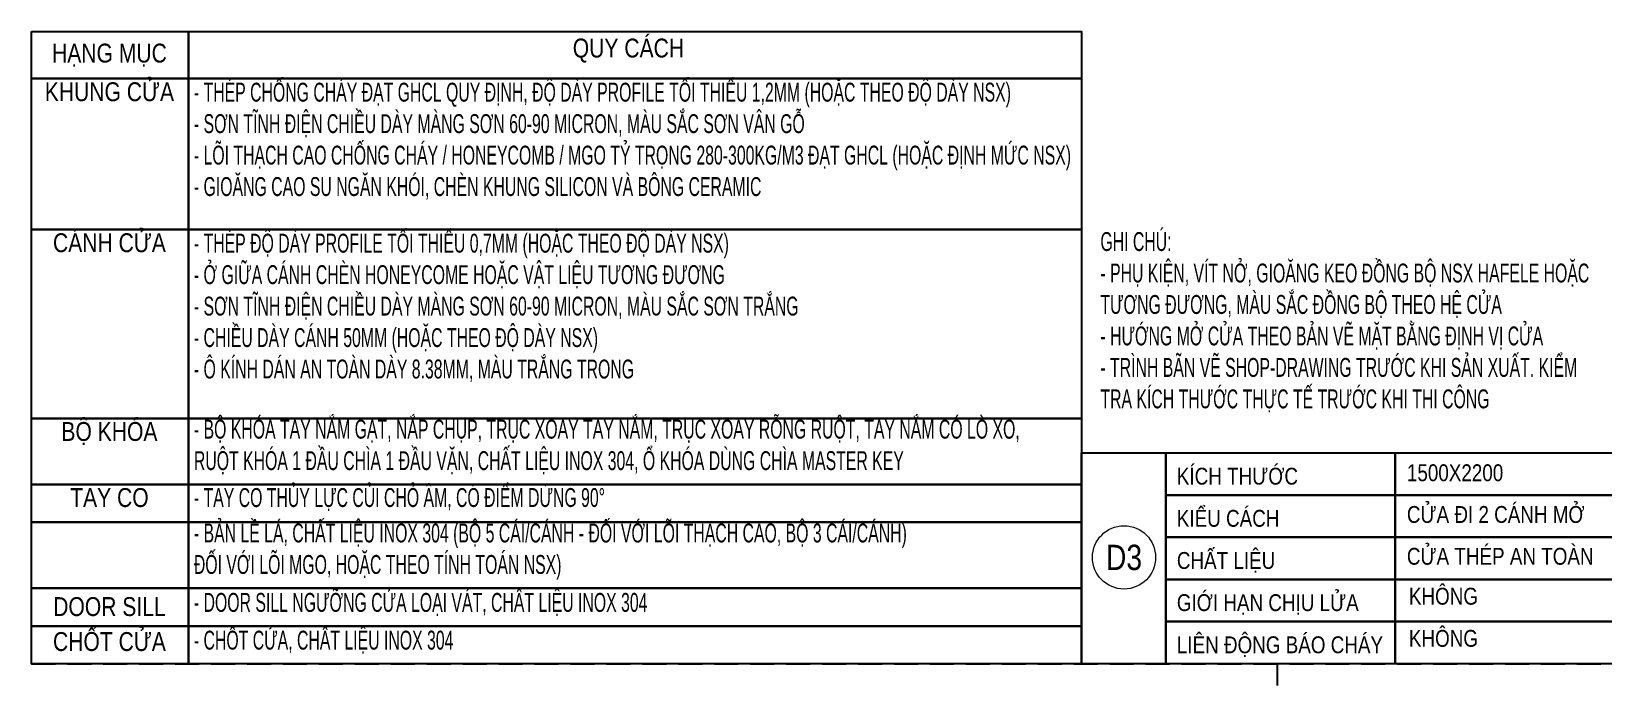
# Model space of a CAD drawing. Header units: millimetres. Extents: x -547695 to 905972, y -1055718 to 167349.
# Drawn here: x -537112 to -528779, y -1033794 to -1030318 of the extents above; entities that cross this region are included whole.
import ezdxf
from ezdxf.enums import TextEntityAlignment as Align

# ---------------------------------------------------------------- set-up
doc = ezdxf.new("R2010")
doc.units = ezdxf.units.MM
doc.linetypes.add('HIDDEN', pattern=[9.525, 6.35, -3.175])
for name, color, linetype, lineweight in [('A-FINE', 255, 'Continuous', 25), ('A-HIDD', 45, 'HIDDEN', 9), ('A-SYMBOLS', 10, 'Continuous', 13), ('A-TEXT', 255, 'Continuous', 25)]:
    doc.layers.add(name, color=color, linetype=linetype, lineweight=lineweight)
doc.styles.add('View-CellPin-Chi Tiet Cua$0$View-CellPin-Chi Tiet Cua$0$View-XPP-CT Cua$0$View-XPP-CT Cua$0$GM-Arial', font='arial.ttf')
doc.styles.add('VTK _ Arial_2.5 mm', font='arial.ttf', dxfattribs={"width": 0.8})

# ---------------------------------------------------------------- blocks, each defined once
blk = doc.blocks.new('*U133')
blk.add_wipeout([(3.75, 0), (3.72, -0.47), (3.63, -0.93), (3.49, -1.38), (3.29, -1.81), (3.03, -2.2), (2.73, -2.57), (2.39, -2.89), (2.01, -3.17), (1.6, -3.39), (1.16, -3.57), (0.7, -3.68), (0.24, -3.74), (-0.24, -3.74), (-0.7, -3.68), (-1.16, -3.57), (-1.6, -3.39), (-2.01, -3.17), (-2.39, -2.89), (-2.73, -2.57), (-3.03, -2.2), (-3.29, -1.81), (-3.49, -1.38), (-3.63, -0.93), (-3.72, -0.47), (-3.75, 0), (-3.72, 0.47), (-3.63, 0.93), (-3.49, 1.38), (-3.29, 1.81), (-3.03, 2.2), (-2.73, 2.57), (-2.39, 2.89), (-2.01, 3.17), (-1.6, 3.39), (-1.16, 3.57), (-0.7, 3.68), (-0.24, 3.74), (0.24, 3.74), (0.7, 3.68), (1.16, 3.57), (1.6, 3.39), (2.01, 3.17), (2.39, 2.89), (2.73, 2.57), (3.03, 2.2), (3.29, 1.81), (3.49, 1.38), (3.63, 0.93), (3.72, 0.47)])
blk.add_circle((0, 0), 3.75)
at = {"color": 7, "style": 'VTK _ Arial_2.5 mm', "width": 0.8, "flags": 8}
for tag, height, p in [('SYMBOL', 3, (0, 0)), ('900', 2.5, (0, -5.76))]:
    blk.add_attdef(tag, text='', height=height, dxfattribs=at).set_placement(p, align=Align.MIDDLE_CENTER)

msp = doc.modelspace()

# ---------------------------------------------------------------- linework, layer by layer
at = {"layer": 'A-FINE'}
for points in [[(-537111.5, -1030318), (-536279, -1030318), (-536279, -1030568), (-537111.5, -1030568)], [(-536279, -1030318), (-531545.1, -1030318), (-531545.1, -1030568), (-536279, -1030568)], [(-537111.5, -1030568), (-536279, -1030568), (-536279, -1031368), (-537111.5, -1031368)], [(-536279, -1030568), (-531545.1, -1030568), (-531545.1, -1031368), (-536279, -1031368)], [(-537111.5, -1031368), (-536279, -1031368), (-536279, -1032368), (-537111.5, -1032368)], [(-536279, -1031368), (-531545.1, -1031368), (-531545.1, -1032368), (-536279, -1032368)], [(-537111.5, -1032368), (-536279, -1032368), (-536279, -1032718), (-537111.5, -1032718)], [(-536279, -1032368), (-531545.1, -1032368), (-531545.1, -1032718), (-536279, -1032718)], [(-531545.1, -1032551.3), (-531098.5, -1032551.3), (-531098.5, -1033668), (-531545.1, -1033668)], [(-531098.5, -1032551.3), (-529883.5, -1032551.3), (-529883.5, -1032774.7), (-531098.5, -1032774.7)], [(-529883.5, -1032551.3), (-528663.2, -1032551.3), (-528663.2, -1032774.7), (-529883.5, -1032774.7)], [(-537111.5, -1032718), (-536279, -1032718), (-536279, -1032918), (-537111.5, -1032918)], [(-536279, -1032718), (-531545.1, -1032718), (-531545.1, -1032918), (-536279, -1032918)], [(-531098.5, -1032774.7), (-529883.5, -1032774.7), (-529883.5, -1032998), (-531098.5, -1032998)], [(-529883.5, -1032774.7), (-528663.2, -1032774.7), (-528663.2, -1032998), (-529883.5, -1032998)], [(-537111.5, -1032918), (-536279, -1032918), (-536279, -1033268), (-537111.5, -1033268)], [(-536279, -1032918), (-531545.1, -1032918), (-531545.1, -1033268), (-536279, -1033268)], [(-531098.5, -1032998), (-529883.5, -1032998), (-529883.5, -1033221.3), (-531098.5, -1033221.3)], [(-529883.5, -1032998), (-528663.2, -1032998), (-528663.2, -1033221.3), (-529883.5, -1033221.3)], [(-531098.5, -1033221.3), (-529883.5, -1033221.3), (-529883.5, -1033444.7), (-531098.5, -1033444.7)], [(-529883.5, -1033221.3), (-528663.2, -1033221.3), (-528663.2, -1033444.7), (-529883.5, -1033444.7)], [(-537111.5, -1033268), (-536279, -1033268), (-536279, -1033468), (-537111.5, -1033468)], [(-536279, -1033268), (-531545.1, -1033268), (-531545.1, -1033468), (-536279, -1033468)], [(-537111.5, -1033468), (-536279, -1033468), (-536279, -1033668), (-537111.5, -1033668)], [(-536279, -1033468), (-531545.1, -1033468), (-531545.1, -1033668), (-536279, -1033668)], [(-531098.5, -1033444.7), (-529883.5, -1033444.7), (-529883.5, -1033668), (-531098.5, -1033668)], [(-529883.5, -1033444.7), (-528663.2, -1033444.7), (-528663.2, -1033668), (-529883.5, -1033668)]]:
    msp.add_lwpolyline(points, close=True, dxfattribs=at)
at = {"layer": 'A-HIDD', "lineweight": -2, "ltscale": 20}
for points in [[(-537111.5, -1033668), (-517768.6, -1033668.9)], [(-530507.8, -1043688.7), (-530507.8, -1033668)]]:
    msp.add_lwpolyline(points, dxfattribs=at)

# ---------------------------------------------------------------- texts
at = {"layer": 'A-TEXT', "style": 'VTK _ Arial_2.5 mm', "width": 0.8}
for s, height, p in [('KÍCH THƯỚC', 89.33, (-531040.5, -1032718.8)), ('KIỂU CÁCH', 89.33, (-531040.5, -1032942.2)), ('CHẤT LIỆU', 89.33, (-531040.5, -1033165.5)), ('GIỚI HẠN CHỊU LỬA', 89.333, (-531040.5, -1033388.8)), ('LIÊN ĐỘNG BÁO CHÁY', 89.333, (-531040.5, -1033612.2))]:
    msp.add_text(s, height=height, dxfattribs=at).set_placement(p)
at = {"layer": 'A-TEXT', "char_height": 100, "attachment_point": 1, "style": 'VTK _ Arial_2.5 mm'}
for s, insert, width in [('\\pxqc;QUY CÁCH', (-534428.2, -1030355.9), 961.66), ('\\pxqc;HẠNG MỤC', (-537179, -1030382.6), 961.66), ('\\pxqc;KHUNG CỬA', (-537179, -1030587.3), 961.66), ('\\pxql;{\\W0.6;- THÉP CHỐNG CHÁY ĐẠT GHCL QUY ĐỊNH, ĐỘ DÀY PROFILE TỐI THIỂU 1,2MM (HOẶC THEO ĐỘ DÀY NSX)\\P- SƠN TĨNH ĐIỆN CHIỀU DÀY MÀNG SƠN 60-90 MICRON, MÀU SẮC SƠN VÂN GỖ\\P- LÕI THẠCH CAO CHỐNG CHÁY / HONE\\C7;YCOM\\C256;B\\C7; / MGO TỶ TRỌNG 280-300KG/M3 ĐẠT GHCL (HOẶC ĐỊNH MỨC NSX)\\P- GIOĂNG CAO SU NGĂN KHÓI, CHÈN KHUNG SILICON VÀ BÔNG CERAMIC}', (-536250.5, -1030589.7), 4674.629), ('\\pxqc;CÁNH CỬA', (-537179, -1031387.3), 961.66), ('\\pxql;{\\W0.6;- THÉP ĐỘ DÀY PROFILE TỐI THIỂU 0,7MM (HOẶC THEO ĐỘ DÀY NSX)\\P- Ở GIỮA CÁNH CHÈN HONEYCOME HOẶC VẬT LIỆU TƯƠNG ĐƯƠNG\\P\\pi-1,l1;- SƠN TĨNH ĐIỆN CHIỀU DÀY MÀNG SƠN 60-90 MICRON, MÀU SẮC SƠN TRẮNG\\P\\pi0,l0;\\C7;- CHIỀU DÀY CÁNH 50MM (HOẶC THEO ĐỘ DÀY NSX)\\P- Ô KÍNH DÁN AN TOÀN DÀY 8.38MM, MÀU TRẮNG TRONG}', (-536250.5, -1031389.7), 3973.868), ('\\pxql;{\\A1;\\W0.6;\\C7;GHI CHÚ:\\P- PHỤ KIỆN, VÍT NỞ, GIOĂNG KEO ĐỒNG BỘ NSX HAFELE HOẶC TƯƠNG ĐƯƠNG, MÀU SẮC ĐỒNG BỘ THEO HỆ CỬA\\P- HƯỚNG MỞ CỬA THEO BẢN VẼ MẶT BẰNG ĐỊNH VỊ CỬA\\P- TRÌNH BÃN VẼ SHOP-DRAWING TRƯỚC KHI SẢN XUẤT. KIỂM TRA KÍCH THƯỚC THỰC TẾ TRƯỚC KHI THI CÔNG}', (-531445.7, -1031381.1), 2671.6), ('\\pxqc;BỘ KHÓA', (-537179, -1032387.3), 961.66), ('\\pxql;{\\W0.6;- BỘ KHÓA TAY NẮM GẠT, NẮP CHỤP, TRỤC XOAY TAY NẮM, TRỤC XOAY RỖNG RUỘT, TAY NẮM CÓ LÒ XO, RUỘT KHÓA \\fArial|b0|i0|c163|p34;1 ĐẦU CHÌA 1 ĐẦU VẶN\\fArial|b0|i0|c0|p34;, CHẤT LIỆU INOX 304, Ổ KHÓA DÙNG CHÌA MASTER KEY}', (-536250.5, -1032375.1), 4384.297), ('\\pxqc;TAY CO', (-537179, -1032737.3), 961.66), ('\\pxql;{\\W0.6;- TAY CO THỦY LỰC CỦI CHỎ ÂM, CÓ ĐIỂM DỪNG 90%%D}', (-536250.5, -1032737.3), 4972.754), ('\\pxql;{\\W0.6;- BẢN LỀ LÁ, CHẤT LIỆU INOX 304 (BỘ 5 CÁI/CÁNH - ĐỐI VỚI LÕI THẠCH CAO, BỘ 3 CÁI/CÁNH) ĐỐI VỚI LÕI MGO, HOẶC THEO TÍNH TOÁN NSX)}', (-536250.5, -1032925.2), 3895.871), ('\\pxqc;DOOR SILL', (-537179, -1033315), 961.66), ('\\pxql;{\\W0.6;- DOOR SILL NGƯỠNG CỬA LOẠI VÁT, CHẤT \\fArial|b0|i0|c163|p34;L\\fArial|b0|i0|c0|p34;IỆU INOX 304}', (-536250.5, -1033292.9), 4977.357), ('\\pxqc;CHỐT CỬA', (-537179, -1033500.2), 961.66), ('\\pxql;{\\W0.6;- CHỐT CỬA, CHẤT \\fArial|b0|i0|c163|p34;L\\fArial|b0|i0|c0|p34;IỆU INOX 304}', (-536250.5, -1033492.9), 4977.357)]:
    msp.add_mtext(s, dxfattribs=dict(at, insert=insert, width=width))
at = {"layer": 'A-TEXT', "color": 1, "char_height": 89.333, "attachment_point": 1, "style": 'View-CellPin-Chi Tiet Cua$0$View-CellPin-Chi Tiet Cua$0$View-XPP-CT Cua$0$View-XPP-CT Cua$0$GM-Arial'}
for s, insert, width in [('\\A1;{\\W0.8;1500X2200}', (-529821.2, -1032611.3), 3163.1), ('{\\A1;\\W0.8;CỬA ĐI 2 CÁNH MỞ}', (-529821.2, -1032832.3), 3384.376), ('{\\A1;\\W0.8;CỬA THÉP AN TOÀN}', (-529821.2, -1033053.9), 1059.206), ('\\A1;{\\W0.8;KHÔNG}', (-529810.5, -1033265.5), 3375.732), ('\\A1;{\\W0.8;KHÔNG}', (-529810.5, -1033488.8), 3375.732)]:
    msp.add_mtext(s, dxfattribs=dict(at, insert=insert, width=width))

# ---------------------------------------------------------------- next in the draw order: block references
at = {"layer": 'A-SYMBOLS'}
ref = msp.add_blockref('*U133', (-531320.5, -1033104.4), dxfattribs=dict(at, xscale=44.66666908097262, yscale=44.66666908097262, zscale=44.66666908097262))
ref.add_attrib('SYMBOL', 'D3', dxfattribs={"layer": '0', "color": 7, "height": 134, "style": 'VTK _ Arial_2.5 mm', "width": 0.8, "flags": 8}).set_placement((-531320.5, -1033104.4), align=Align.MIDDLE_CENTER)

doc.saveas('drawing.dxf')
